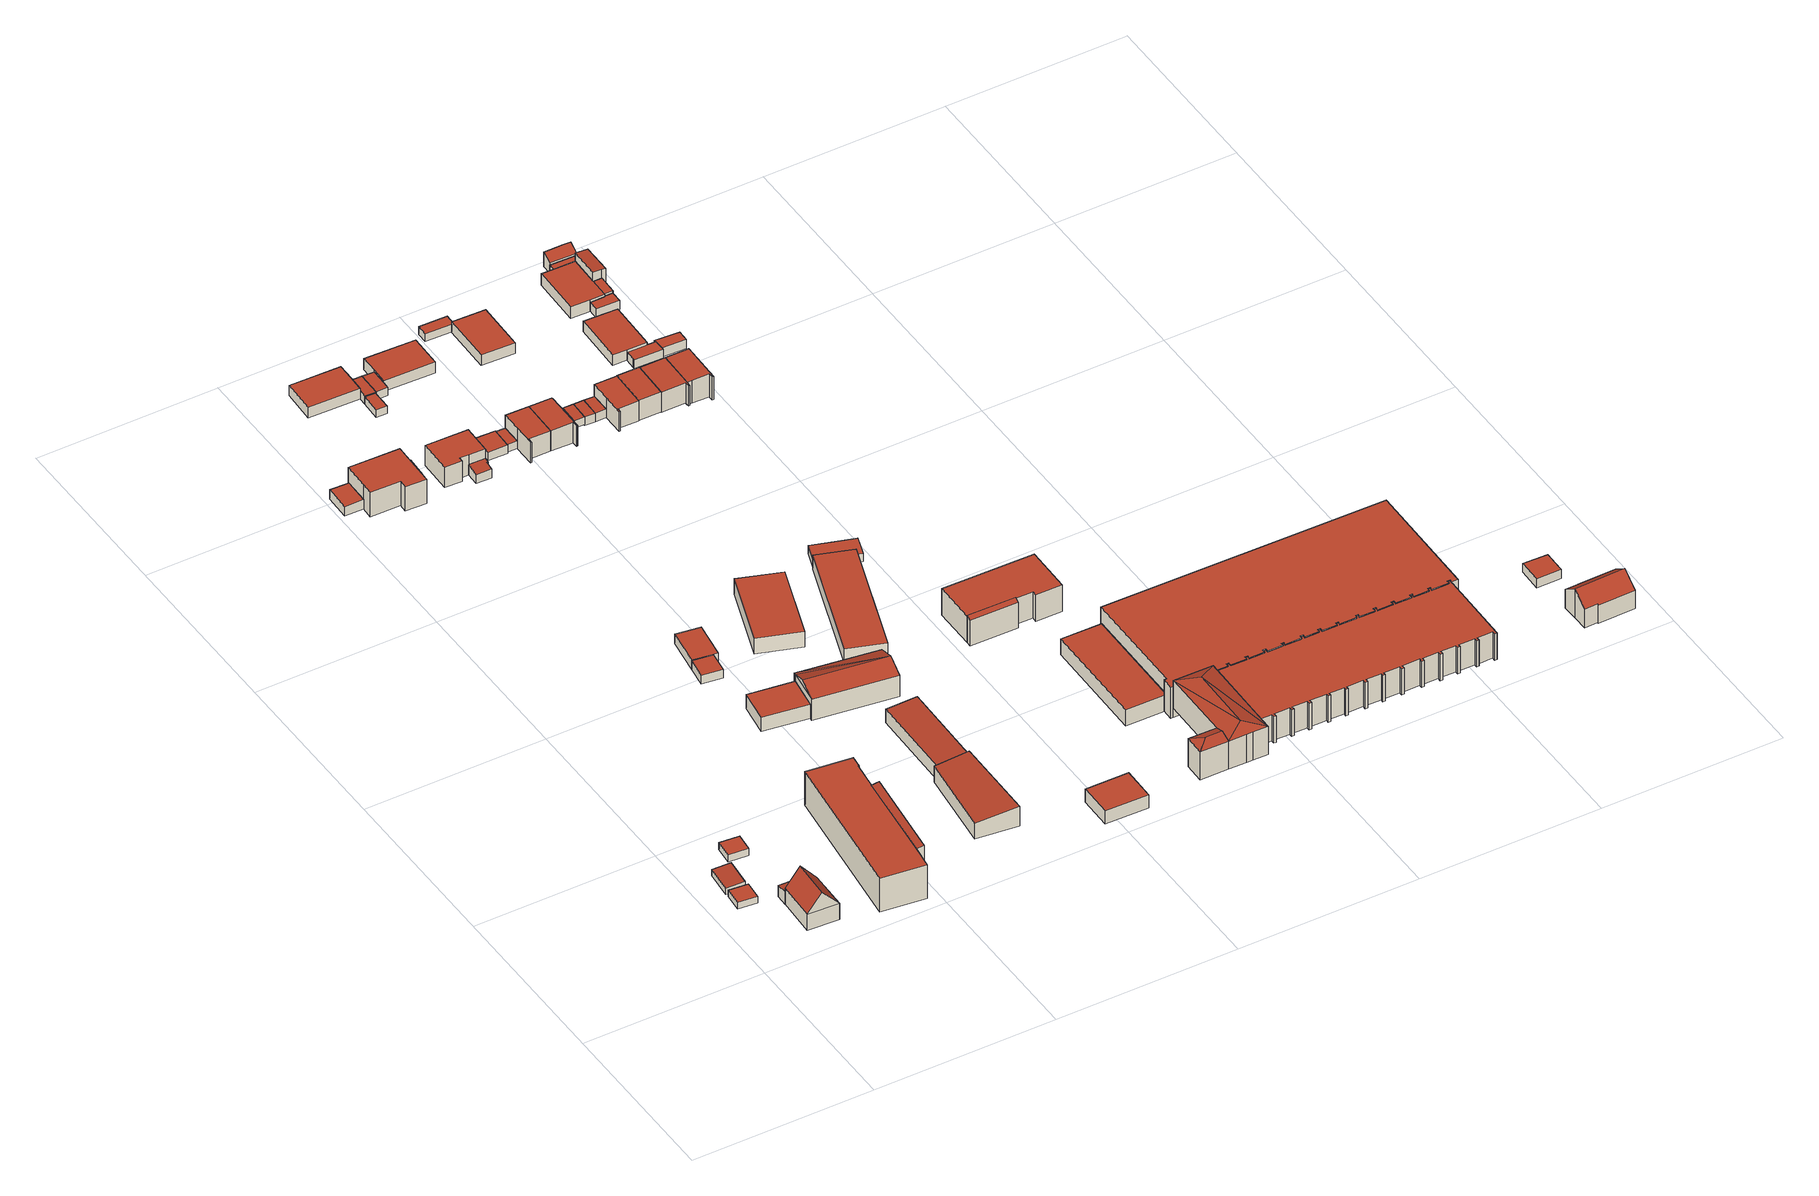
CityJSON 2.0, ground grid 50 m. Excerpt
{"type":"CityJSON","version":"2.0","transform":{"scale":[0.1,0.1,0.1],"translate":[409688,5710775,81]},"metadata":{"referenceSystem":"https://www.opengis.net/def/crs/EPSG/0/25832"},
"CityObjects":{
"building1":{"type":"Building","attributes":{"Gemeindeschluessel":"05978036","Geometrietyp2DReferenz":"3000","function":"31001_2460","roofType":"1000","measuredHeight":1.99},"geometry":[{"type":"MultiSurface","lod":"2","boundaries":[[[0,1,2,3]],[[1,4,5,2]],[[4,6,7,5]],[[6,0,3,7]],[[6,4,1,0]],[[3,2,5,7]]],"semantics":{"surfaces":[{"type":"WallSurface"},{"type":"RoofSurface"},{"type":"GroundSurface"}],"values":[0,0,0,0,1,2]}}]},
"building2":{"type":"Building","attributes":{"Gemeindeschluessel":"05978036","Geometrietyp2DReferenz":"3000","function":"31001_2460","roofType":"2100","measuredHeight":2.17},"geometry":[{"type":"MultiSurface","lod":"2","boundaries":[[[8,9,10,11]],[[9,12,13,10]],[[12,14,15,13]],[[14,8,11,15]],[[14,12,9,8]],[[11,10,13,15]]],"semantics":{"surfaces":[{"type":"WallSurface"},{"type":"RoofSurface"},{"type":"GroundSurface"}],"values":[0,0,0,0,1,2]}}]},
"building3":{"type":"Building","attributes":{"Gemeindeschluessel":"05978036","Geometrietyp2DReferenz":"3000","function":"31001_1000","roofType":"5000","measuredHeight":10.26},"geometry":[{"type":"MultiSurface","lod":"2","boundaries":[[[16,17,18,19]],[[17,20,21,18]],[[20,22,23,21]],[[22,16,19,23]],[[20,17,24,25]],[[25,24,16,22]],[[22,20,25]],[[17,16,24]],[[19,18,21,23]]],"semantics":{"surfaces":[{"type":"WallSurface"},{"type":"RoofSurface"},{"type":"GroundSurface"}],"values":[0,0,0,0,1,1,0,0,2]}}]},
"building4":{"type":"Building","attributes":{"Gemeindeschluessel":"05978036","Geometrietyp2DReferenz":"3000","function":"31001_1000","roofType":"2100","measuredHeight":3.9},"geometry":[{"type":"MultiSurface","lod":"2","boundaries":[[[26,27,28,29]],[[27,30,31,28]],[[30,32,33,31]],[[32,26,29,33]],[[32,30,27,26]],[[29,28,31,33]]],"semantics":{"surfaces":[{"type":"WallSurface"},{"type":"RoofSurface"},{"type":"GroundSurface"}],"values":[0,0,0,0,1,2]}}]},
"building5":{"type":"Building","attributes":{"Gemeindeschluessel":"05978036","Geometrietyp2DReferenz":"3000","function":"31001_2460","roofType":"1000","measuredHeight":2.2},"geometry":[{"type":"MultiSurface","lod":"2","boundaries":[[[34,35,36,37]],[[35,38,39,36]],[[38,40,41,39]],[[40,34,37,41]],[[40,38,35,34]],[[37,36,39,41]]],"semantics":{"surfaces":[{"type":"WallSurface"},{"type":"RoofSurface"},{"type":"GroundSurface"}],"values":[0,0,0,0,1,2]}}]},
"building6":{"type":"Building","attributes":{"Gemeindeschluessel":"05978036","Geometrietyp2DReferenz":"3000","function":"31001_2000"},"children":["building6-1","building6-2"]},
"building6-1":{"type":"BuildingPart","attributes":{"roofType":"2100","measuredHeight":10.71},"parents":["building6"],"geometry":[{"type":"MultiSurface","lod":"2","boundaries":[[[42,43,44,45]],[[42,46,47,43]],[[46,48,49,47]],[[48,46,42,45]],[[44,43,47,49]],[[45,44,49,48]]],"semantics":{"surfaces":[{"type":"WallSurface"},{"type":"RoofSurface"},{"type":"GroundSurface"},{"type":"ClosureSurface"}],"values":[0,0,0,1,2,3]}}]},
"building6-2":{"type":"BuildingPart","attributes":{"roofType":"1000","measuredHeight":10.3},"parents":["building6"],"geometry":[{"type":"MultiSurface","lod":"2","boundaries":[[[50,51,52,53]],[[51,54,55,52]],[[54,56,57,55]],[[56,45,44,57]],[[48,58,59,49]],[[58,60,61,59]],[[60,50,53,61]],[[60,58,48,45,56,54,51,50]],[[53,52,55,57,44,49,59,61]],[[49,44,45,48]]],"semantics":{"surfaces":[{"type":"WallSurface"},{"type":"RoofSurface"},{"type":"GroundSurface"},{"type":"ClosureSurface"}],"values":[0,0,0,0,0,0,0,1,2,3]}}]},
"building7":{"type":"Building","attributes":{"Gemeindeschluessel":"05978036","Geometrietyp2DReferenz":"3000","function":"31001_2460","roofType":"1000","measuredHeight":2.79},"geometry":[{"type":"MultiSurface","lod":"2","boundaries":[[[62,63,64,65]],[[63,66,67,64]],[[66,68,69,67]],[[68,62,65,69]],[[68,66,63,62]],[[65,64,67,69]]],"semantics":{"surfaces":[{"type":"WallSurface"},{"type":"RoofSurface"},{"type":"GroundSurface"}],"values":[0,0,0,0,1,2]}}]},
"building8":{"type":"Building","attributes":{"Gemeindeschluessel":"05978036","Geometrietyp2DReferenz":"3000","function":"31001_1000","roofType":"1000","measuredHeight":7.4},"geometry":[{"type":"MultiSurface","lod":"2","boundaries":[[[70,71,72,73]],[[71,74,75,72]],[[74,76,77,75]],[[76,78,79,77]],[[78,80,81,79]],[[80,82,83,81]],[[82,84,85,83]],[[84,86,87,85]],[[86,88,89,87]],[[88,70,73,89]],[[88,86,84,82,80,78,76,74,71,70]],[[73,72,75,77,79,81,83,85,87,89]]],"semantics":{"surfaces":[{"type":"WallSurface"},{"type":"RoofSurface"},{"type":"GroundSurface"}],"values":[0,0,0,0,0,0,0,0,0,0,1,2]}}]},
"building9":{"type":"Building","attributes":{"Gemeindeschluessel":"05978036","Geometrietyp2DReferenz":"3000","function":"31001_2000","roofType":"1000","measuredHeight":2.75},"geometry":[{"type":"MultiSurface","lod":"2","boundaries":[[[90,91,92,93]],[[91,94,95,92]],[[94,96,97,95]],[[96,90,93,97]],[[96,94,91,90]],[[93,92,95,97]]],"semantics":{"surfaces":[{"type":"WallSurface"},{"type":"RoofSurface"},{"type":"GroundSurface"}],"values":[0,0,0,0,1,2]}}]},
"building10":{"type":"Building","attributes":{"Gemeindeschluessel":"05978036","Geometrietyp2DReferenz":"3000","function":"31001_2000","roofType":"1000","measuredHeight":4.25},"geometry":[{"type":"MultiSurface","lod":"2","boundaries":[[[98,99,100,101]],[[99,102,103,100]],[[102,104,105,103]],[[104,98,101,105]],[[104,102,99,98]],[[101,100,103,105]]],"semantics":{"surfaces":[{"type":"WallSurface"},{"type":"RoofSurface"},{"type":"GroundSurface"}],"values":[0,0,0,0,1,2]}}]},
"building11":{"type":"Building","attributes":{"Gemeindeschluessel":"05978036","Geometrietyp2DReferenz":"3000","function":"31001_2460","roofType":"1000","measuredHeight":2.79},"geometry":[{"type":"MultiSurface","lod":"2","boundaries":[[[106,107,108,93]],[[107,109,110,108]],[[109,111,112,110]],[[111,113,92,112]],[[113,106,93,92]],[[113,111,109,107,106]],[[93,108,110,112,92]]],"semantics":{"surfaces":[{"type":"WallSurface"},{"type":"RoofSurface"},{"type":"GroundSurface"}],"values":[0,0,0,0,0,1,2]}}]},
"building12":{"type":"Building","attributes":{"Gemeindeschluessel":"05978036","Geometrietyp2DReferenz":"3000","function":"31001_2460","roofType":"2100","measuredHeight":5.96},"geometry":[{"type":"MultiSurface","lod":"2","boundaries":[[[114,115,116,117]],[[115,118,119,116]],[[118,120,121,119]],[[120,114,117,121]],[[120,118,115,114]],[[117,116,119,121]]],"semantics":{"surfaces":[{"type":"WallSurface"},{"type":"RoofSurface"},{"type":"GroundSurface"}],"values":[0,0,0,0,1,2]}}]},
"building13":{"type":"Building","attributes":{"Gemeindeschluessel":"05978036","Geometrietyp2DReferenz":"3000","function":"31001_2460","roofType":"1000","measuredHeight":2.83},"geometry":[{"type":"MultiSurface","lod":"2","boundaries":[[[122,123,85,87]],[[123,124,125,85]],[[124,126,127,125]],[[126,122,87,127]],[[126,124,123,122]],[[87,85,125,127]]],"semantics":{"surfaces":[{"type":"WallSurface"},{"type":"RoofSurface"},{"type":"GroundSurface"}],"values":[0,0,0,0,1,2]}}]},
"building14":{"type":"Building","attributes":{"Gemeindeschluessel":"05978036","Geometrietyp2DReferenz":"3000","function":"31001_1000","roofType":"1000","measuredHeight":3.26},"geometry":[{"type":"MultiSurface","lod":"2","boundaries":[[[128,129,130,131]],[[129,132,133,130]],[[132,134,135,133]],[[134,136,137,135]],[[136,128,131,137]],[[136,134,132,129,128]],[[131,130,133,135,137]]],"semantics":{"surfaces":[{"type":"WallSurface"},{"type":"RoofSurface"},{"type":"GroundSurface"}],"values":[0,0,0,0,0,1,2]}}]},
"building15":{"type":"Building","attributes":{"Gemeindeschluessel":"05978036","Geometrietyp2DReferenz":"3000","function":"31001_2000","roofType":"2100","measuredHeight":4.54},"geometry":[{"type":"MultiSurface","lod":"2","boundaries":[[[138,139,140,141]],[[139,142,143,140]],[[142,144,145,143]],[[144,138,141,145]],[[144,142,139,138]],[[141,140,143,145]]],"semantics":{"surfaces":[{"type":"WallSurface"},{"type":"RoofSurface"},{"type":"GroundSurface"}],"values":[0,0,0,0,1,2]}}]},
"building16":{"type":"Building","attributes":{"Gemeindeschluessel":"05978036","Geometrietyp2DReferenz":"3000","function":"31001_2000","roofType":"5000","measuredHeight":8.36},"geometry":[{"type":"MultiSurface","lod":"2","boundaries":[[[146,147,148,149]],[[147,150,151,148]],[[150,152,153,151]],[[152,154,155,153]],[[154,146,149,155]],[[152,156,157,154]],[[147,156,150]],[[146,156,147]],[[156,146,157]],[[146,154,157]],[[152,150,156]],[[149,148,151,153,155]]],"semantics":{"surfaces":[{"type":"WallSurface"},{"type":"RoofSurface"},{"type":"GroundSurface"}],"values":[0,0,0,0,0,1,1,1,1,0,0,2]}}]},
"building17":{"type":"Building","attributes":{"Gemeindeschluessel":"05978036","Geometrietyp2DReferenz":"3000","function":"31001_1000"},"children":["building17-1","building17-2"]},
"building17-1":{"type":"BuildingPart","attributes":{"roofType":"2100","measuredHeight":3.32},"parents":["building17"],"geometry":[{"type":"MultiSurface","lod":"2","boundaries":[[[158,159,160,161]],[[159,162,163,160]],[[162,164,165,163]],[[164,166,167,165]],[[166,168,169,167]],[[166,164,162,159,158,168]],[[169,161,160,163,165,167]],[[161,169,168,158]]],"semantics":{"surfaces":[{"type":"WallSurface"},{"type":"RoofSurface"},{"type":"GroundSurface"},{"type":"ClosureSurface"}],"values":[0,0,0,0,0,1,2,3]}}]},
"building17-2":{"type":"BuildingPart","attributes":{"roofType":"1000","measuredHeight":6.27},"parents":["building17"],"geometry":[{"type":"MultiSurface","lod":"2","boundaries":[[[170,171,158,161,172]],[[173,174,175,169,168]],[[174,176,177,175]],[[176,178,179,177]],[[178,180,181,179]],[[180,170,172,181]],[[180,178,176,174,173,171,170]],[[172,161,169,175,177,179,181]],[[168,158,171,173]],[[168,169,161,158]]],"semantics":{"surfaces":[{"type":"WallSurface"},{"type":"RoofSurface"},{"type":"GroundSurface"},{"type":"ClosureSurface"}],"values":[0,0,0,0,0,0,1,2,0,3]}}]},
"building18":{"type":"Building","attributes":{"Gemeindeschluessel":"05978036","Geometrietyp2DReferenz":"3000","function":"31001_2460","roofType":"1000","measuredHeight":2.27},"geometry":[{"type":"MultiSurface","lod":"2","boundaries":[[[182,183,184,185]],[[183,186,187,184]],[[186,188,189,187]],[[188,182,185,189]],[[188,186,183,182]],[[185,184,187,189]]],"semantics":{"surfaces":[{"type":"WallSurface"},{"type":"RoofSurface"},{"type":"GroundSurface"}],"values":[0,0,0,0,1,2]}}]},
"building19":{"type":"Building","attributes":{"Gemeindeschluessel":"05978036","Geometrietyp2DReferenz":"3000","function":"31001_2460","roofType":"1000","measuredHeight":2.45},"geometry":[{"type":"MultiSurface","lod":"2","boundaries":[[[190,191,192,185]],[[191,193,194,192]],[[193,195,196,194]],[[195,197,198,196]],[[197,199,184,198]],[[199,190,185,184]],[[199,197,195,193,191,190]],[[185,192,194,196,198,184]]],"semantics":{"surfaces":[{"type":"WallSurface"},{"type":"RoofSurface"},{"type":"GroundSurface"}],"values":[0,0,0,0,0,0,1,2]}}]},
"building20":{"type":"Building","attributes":{"Gemeindeschluessel":"05978036","Geometrietyp2DReferenz":"3000","function":"31001_2000","roofType":"1000","measuredHeight":4.77},"geometry":[{"type":"MultiSurface","lod":"2","boundaries":[[[200,201,202,203]],[[201,204,205,202]],[[204,206,207,205]],[[206,200,203,207]],[[206,204,201,200]],[[203,202,205,207]]],"semantics":{"surfaces":[{"type":"WallSurface"},{"type":"RoofSurface"},{"type":"GroundSurface"}],"values":[0,0,0,0,1,2]}}]},
"building21":{"type":"Building","attributes":{"Gemeindeschluessel":"05978036","Geometrietyp2DReferenz":"3000","function":"31001_2460","roofType":"1000","measuredHeight":2.49},"geometry":[{"type":"MultiSurface","lod":"2","boundaries":[[[208,197,198,209]],[[197,195,196,198]],[[195,210,211,196]],[[210,212,213,211]],[[212,208,209,213]],[[212,210,195,197,208]],[[209,198,196,211,213]]],"semantics":{"surfaces":[{"type":"WallSurface"},{"type":"RoofSurface"},{"type":"GroundSurface"}],"values":[0,0,0,0,0,1,2]}}]},
"building22":{"type":"Building","attributes":{"Gemeindeschluessel":"05978036","Geometrietyp2DReferenz":"3000","function":"31001_2460","roofType":"1000","measuredHeight":2.57},"geometry":[{"type":"MultiSurface","lod":"2","boundaries":[[[214,215,216,217]],[[215,218,219,216]],[[218,220,221,219]],[[220,222,223,221]],[[222,214,217,223]],[[222,220,218,215,214]],[[217,216,219,221,223]]],"semantics":{"surfaces":[{"type":"WallSurface"},{"type":"RoofSurface"},{"type":"GroundSurface"}],"values":[0,0,0,0,0,1,2]}}]},
"building23":{"type":"Building","attributes":{"Gemeindeschluessel":"05978036","Geometrietyp2DReferenz":"3000","function":"31001_3022","roofType":"1000","measuredHeight":4.03},"geometry":[{"type":"MultiSurface","lod":"2","boundaries":[[[224,225,226,227]],[[225,228,229,226]],[[228,230,231,229]],[[230,224,227,231]],[[230,228,225,224]],[[227,226,229,231]]],"semantics":{"surfaces":[{"type":"WallSurface"},{"type":"RoofSurface"},{"type":"GroundSurface"}],"values":[0,0,0,0,1,2]}}]},
"building24":{"type":"Building","attributes":{"Gemeindeschluessel":"05978036","Geometrietyp2DReferenz":"3000","function":"31001_2460","roofType":"1000","measuredHeight":2.29},"geometry":[{"type":"MultiSurface","lod":"2","boundaries":[[[232,233,221,223]],[[233,234,235,221]],[[234,236,237,235]],[[236,232,223,237]],[[236,234,233,232]],[[223,221,235,237]]],"semantics":{"surfaces":[{"type":"WallSurface"},{"type":"RoofSurface"},{"type":"GroundSurface"}],"values":[0,0,0,0,1,2]}}]},
"building25":{"type":"Building","attributes":{"Gemeindeschluessel":"05978036","Geometrietyp2DReferenz":"3000","function":"31001_1000","roofType":"1000","measuredHeight":3.29},"geometry":[{"type":"MultiSurface","lod":"2","boundaries":[[[238,239,240,241]],[[239,242,243,240]],[[242,244,245,243]],[[244,246,247,245]],[[246,238,241,247]],[[246,244,242,239,238]],[[241,240,243,245,247]]],"semantics":{"surfaces":[{"type":"WallSurface"},{"type":"RoofSurface"},{"type":"GroundSurface"}],"values":[0,0,0,0,0,1,2]}}]},
"building26":{"type":"Building","attributes":{"Gemeindeschluessel":"05978036","Geometrietyp2DReferenz":"3000","function":"31001_1000","roofType":"1000","measuredHeight":6.28},"geometry":[{"type":"MultiSurface","lod":"2","boundaries":[[[248,249,235,237]],[[249,250,251,235]],[[250,252,253,251]],[[252,254,255,253]],[[254,256,257,255]],[[256,258,259,257]],[[258,248,237,259]],[[258,256,254,252,250,249,248]],[[237,235,251,253,255,257,259]]],"semantics":{"surfaces":[{"type":"WallSurface"},{"type":"RoofSurface"},{"type":"GroundSurface"}],"values":[0,0,0,0,0,0,0,1,2]}}]},
"building27":{"type":"Building","attributes":{"Gemeindeschluessel":"05978036","Geometrietyp2DReferenz":"3000","function":"31001_2000","roofType":"1000","measuredHeight":4.25},"geometry":[{"type":"MultiSurface","lod":"2","boundaries":[[[260,261,262,263]],[[261,264,265,262]],[[264,266,267,265]],[[266,260,263,267]],[[266,264,261,260]],[[263,262,265,267]]],"semantics":{"surfaces":[{"type":"WallSurface"},{"type":"RoofSurface"},{"type":"GroundSurface"}],"values":[0,0,0,0,1,2]}}]},
"building28":{"type":"Building","attributes":{"Gemeindeschluessel":"05978036","Geometrietyp2DReferenz":"3000","function":"31001_1000","roofType":"1000","measuredHeight":6.31},"geometry":[{"type":"MultiSurface","lod":"2","boundaries":[[[252,250,251,253]],[[250,268,269,251]],[[268,270,271,269]],[[270,272,273,271]],[[272,274,275,273]],[[274,276,277,275]],[[276,278,279,277]],[[278,252,253,279]],[[278,276,274,272,270,268,250,252]],[[253,251,269,271,273,275,277,279]]],"semantics":{"surfaces":[{"type":"WallSurface"},{"type":"RoofSurface"},{"type":"GroundSurface"}],"values":[0,0,0,0,0,0,0,0,1,2]}}]},
"building29":{"type":"Building","attributes":{"Gemeindeschluessel":"05978036","Geometrietyp2DReferenz":"3000","function":"31001_2460","roofType":"1000","measuredHeight":2.32},"geometry":[{"type":"MultiSurface","lod":"2","boundaries":[[[280,281,271,273]],[[281,282,283,271]],[[282,284,285,283]],[[284,280,273,285]],[[284,282,281,280]],[[273,271,283,285]]],"semantics":{"surfaces":[{"type":"WallSurface"},{"type":"RoofSurface"},{"type":"GroundSurface"}],"values":[0,0,0,0,1,2]}}]},
"building30":{"type":"Building","attributes":{"Gemeindeschluessel":"05978036","Geometrietyp2DReferenz":"3000","function":"31001_2460","roofType":"1000","measuredHeight":2.26},"geometry":[{"type":"MultiSurface","lod":"2","boundaries":[[[284,282,283,285]],[[282,286,287,283]],[[286,288,289,287]],[[288,284,285,289]],[[288,286,282,284]],[[285,283,287,289]]],"semantics":{"surfaces":[{"type":"WallSurface"},{"type":"RoofSurface"},{"type":"GroundSurface"}],"values":[0,0,0,0,1,2]}}]},
"building31":{"type":"Building","attributes":{"Gemeindeschluessel":"05978036","Geometrietyp2DReferenz":"3000","function":"31001_2460","roofType":"1000","measuredHeight":2.42},"geometry":[{"type":"MultiSurface","lod":"2","boundaries":[[[290,291,292,293]],[[291,294,295,292]],[[294,296,297,295]],[[296,298,299,297]],[[298,290,293,299]],[[298,296,294,291,290]],[[293,292,295,297,299]]],"semantics":{"surfaces":[{"type":"WallSurface"},{"type":"RoofSurface"},{"type":"GroundSurface"}],"values":[0,0,0,0,0,1,2]}}]},
"building32":{"type":"Building","attributes":{"Gemeindeschluessel":"05978036","Geometrietyp2DReferenz":"3000","function":"31001_2460","roofType":"1000","measuredHeight":2.54},"geometry":[{"type":"MultiSurface","lod":"2","boundaries":[[[288,286,300,301]],[[286,302,303,300]],[[302,304,305,303]],[[304,288,301,305]],[[304,302,286,288]],[[301,300,303,305]]],"semantics":{"surfaces":[{"type":"WallSurface"},{"type":"RoofSurface"},{"type":"GroundSurface"}],"values":[0,0,0,0,1,2]}}]},
"building33":{"type":"Building","attributes":{"Gemeindeschluessel":"05978036","Geometrietyp2DReferenz":"3000","function":"31001_2460","roofType":"1000","measuredHeight":2.52},"geometry":[{"type":"MultiSurface","lod":"2","boundaries":[[[306,307,308,309]],[[307,310,311,308]],[[310,312,313,311]],[[312,306,309,313]],[[312,310,307,306]],[[309,308,311,313]]],"semantics":{"surfaces":[{"type":"WallSurface"},{"type":"RoofSurface"},{"type":"GroundSurface"}],"values":[0,0,0,0,1,2]}}]},
"building34":{"type":"Building","attributes":{"Gemeindeschluessel":"05978036","Geometrietyp2DReferenz":"3000","function":"31001_2460","roofType":"1000","measuredHeight":2.56},"geometry":[{"type":"MultiSurface","lod":"2","boundaries":[[[304,302,303,305]],[[302,314,315,303]],[[314,316,317,315]],[[316,304,305,317]],[[316,314,302,304]],[[305,303,315,317]]],"semantics":{"surfaces":[{"type":"WallSurface"},{"type":"RoofSurface"},{"type":"GroundSurface"}],"values":[0,0,0,0,1,2]}}]},
"building35":{"type":"Building","attributes":{"Gemeindeschluessel":"05978036","Geometrietyp2DReferenz":"3000","function":"31001_1000","roofType":"1000","measuredHeight":3.22},"geometry":[{"type":"MultiSurface","lod":"2","boundaries":[[[318,319,320,321]],[[319,322,323,320]],[[322,324,325,323]],[[324,326,327,325]],[[326,318,321,327]],[[326,324,322,319,318]],[[321,320,323,325,327]]],"semantics":{"surfaces":[{"type":"WallSurface"},{"type":"RoofSurface"},{"type":"GroundSurface"}],"values":[0,0,0,0,0,1,2]}}]},
"building36":{"type":"Building","attributes":{"Gemeindeschluessel":"05978036","Geometrietyp2DReferenz":"3000","function":"31001_1000","roofType":"1000","measuredHeight":6.06},"geometry":[{"type":"MultiSurface","lod":"2","boundaries":[[[328,329,330,331]],[[329,332,333,330]],[[332,334,335,333]],[[334,336,337,335]],[[336,338,339,337]],[[338,340,341,339]],[[340,342,343,341]],[[342,328,331,343]],[[342,340,338,336,334,332,329,328]],[[331,330,333,335,337,339,341,343]]],"semantics":{"surfaces":[{"type":"WallSurface"},{"type":"RoofSurface"},{"type":"GroundSurface"}],"values":[0,0,0,0,0,0,0,0,1,2]}}]},
"building37":{"type":"Building","attributes":{"Gemeindeschluessel":"05978036","Geometrietyp2DReferenz":"3000","function":"31001_3022"},"children":["building37-1","building37-2"]},
"building37-1":{"type":"BuildingPart","attributes":{"roofType":"3200","measuredHeight":10.09},"parents":["building37"],"geometry":[{"type":"MultiSurface","lod":"2","boundaries":[[[344,345,346,347]],[[345,348,349,346]],[[348,350,351,349]],[[350,352,353,351]],[[354,355,356,357]],[[355,358,359,356]],[[358,344,347,359]],[[352,350,348,345,360]],[[358,355,361]],[[361,345,344,358]],[[345,361,360]],[[355,360,361]],[[360,355,354,352]],[[347,346,349,351,353,357,356,359]],[[357,353,352,354]]],"semantics":{"surfaces":[{"type":"WallSurface"},{"type":"RoofSurface"},{"type":"GroundSurface"},{"type":"ClosureSurface"}],"values":[0,0,0,0,0,0,0,1,1,1,1,1,1,2,3]}}]},
"building37-2":{"type":"BuildingPart","attributes":{"roofType":"5000","measuredHeight":9.64},"parents":["building37"],"geometry":[{"type":"MultiSurface","lod":"2","boundaries":[[[362,363,364,353,352]],[[363,365,366,364]],[[365,367,354,357,366]],[[365,363,368]],[[362,367,369]],[[363,362,369,368]],[[367,365,368,369]],[[353,364,366,357]],[[352,354,367,362]],[[352,353,357,354]]],"semantics":{"surfaces":[{"type":"WallSurface"},{"type":"RoofSurface"},{"type":"GroundSurface"},{"type":"ClosureSurface"}],"values":[0,0,0,1,0,1,1,2,0,3]}}]},
"building38":{"type":"Building","attributes":{"Gemeindeschluessel":"05978036","Geometrietyp2DReferenz":"3000","function":"31001_1000","roofType":"1000","measuredHeight":6.08},"geometry":[{"type":"MultiSurface","lod":"2","boundaries":[[[370,371,372,373]],[[371,374,375,372]],[[374,376,377,375]],[[376,370,373,377]],[[376,374,371,370]],[[373,372,375,377]]],"semantics":{"surfaces":[{"type":"WallSurface"},{"type":"RoofSurface"},{"type":"GroundSurface"}],"values":[0,0,0,0,1,2]}}]},
"building39":{"type":"Building","attributes":{"Gemeindeschluessel":"05978036","Geometrietyp2DReferenz":"3000","function":"51009_1610","roofType":"1000","measuredHeight":4.89},"geometry":[{"type":"MultiSurface","lod":"2","boundaries":[[[378,379,380,381]],[[379,382,383,380]],[[382,384,385,383]],[[384,386,387,385]],[[386,378,381,387]],[[386,384,382,379,378]],[[381,380,383,385,387]]],"semantics":{"surfaces":[{"type":"WallSurface"},{"type":"RoofSurface"},{"type":"GroundSurface"}],"values":[0,0,0,0,0,1,2]}}]},
"building40":{"type":"Building","attributes":{"Gemeindeschluessel":"05978036","Geometrietyp2DReferenz":"3000","function":"31001_3022"},"children":["building40-1","building40-2"]},
"building40-1":{"type":"BuildingPart","attributes":{"roofType":"1000","measuredHeight":8.02},"parents":["building40"],"geometry":[{"type":"MultiSurface","lod":"2","boundaries":[[[388,389,390,391]],[[389,392,393,390]],[[392,394,395,393]],[[396,397,398,399]],[[397,400,401,398]],[[400,388,391,401]],[[400,397,396,394,392,389,388]],[[391,390,393,395,399,398,401]],[[399,395,394,396]]],"semantics":{"surfaces":[{"type":"WallSurface"},{"type":"RoofSurface"},{"type":"GroundSurface"},{"type":"ClosureSurface"}],"values":[0,0,0,0,0,0,1,2,3]}}]},
"building40-2":{"type":"BuildingPart","attributes":{"roofType":"2100","measuredHeight":8.36},"parents":["building40"],"geometry":[{"type":"MultiSurface","lod":"2","boundaries":[[[402,403,396,399,404]],[[405,406,407,395,394]],[[406,402,404,407]],[[406,405,403,402]],[[404,399,395,407]],[[405,394,396,403]],[[394,395,399,396]]],"semantics":{"surfaces":[{"type":"WallSurface"},{"type":"RoofSurface"},{"type":"GroundSurface"},{"type":"ClosureSurface"}],"values":[0,0,0,1,2,0,3]}}]},
"building41":{"type":"Building","attributes":{"Gemeindeschluessel":"05978036","Geometrietyp2DReferenz":"3000","function":"31001_1000","roofType":"1000","measuredHeight":6.26},"geometry":[{"type":"MultiSurface","lod":"2","boundaries":[[[408,409,410,411]],[[409,412,413,410]],[[412,414,415,413]],[[414,416,417,415]],[[416,418,419,417]],[[418,420,421,419]],[[420,408,411,421]],[[420,418,416,414,412,409,408]],[[411,410,413,415,417,419,421]]],"semantics":{"surfaces":[{"type":"WallSurface"},{"type":"RoofSurface"},{"type":"GroundSurface"}],"values":[0,0,0,0,0,0,0,1,2]}}]},
"building42":{"type":"Building","attributes":{"Gemeindeschluessel":"05978036","Geometrietyp2DReferenz":"3000","function":"31001_1000","roofType":"1000","measuredHeight":7},"geometry":[{"type":"MultiSurface","lod":"2","boundaries":[[[414,412,422,423]],[[412,424,425,422]],[[424,426,427,425]],[[426,428,429,427]],[[428,430,431,429]],[[430,432,433,431]],[[432,414,423,433]],[[432,430,428,426,424,412,414]],[[423,422,425,427,429,431,433]]],"semantics":{"surfaces":[{"type":"WallSurface"},{"type":"RoofSurface"},{"type":"GroundSurface"}],"values":[0,0,0,0,0,0,0,1,2]}}]},
"building43":{"type":"Building","attributes":{"Gemeindeschluessel":"05978036","Geometrietyp2DReferenz":"3000","function":"31001_1000","roofType":"1000","measuredHeight":3.2},"geometry":[{"type":"MultiSurface","lod":"2","boundaries":[[[434,435,436,437]],[[435,438,439,436]],[[438,440,441,439]],[[440,442,443,441]],[[442,434,437,443]],[[442,440,438,435,434]],[[437,436,439,441,443]]],"semantics":{"surfaces":[{"type":"WallSurface"},{"type":"RoofSurface"},{"type":"GroundSurface"}],"values":[0,0,0,0,0,1,2]}}]},
"building44":{"type":"Building","attributes":{"Gemeindeschluessel":"05978036","Geometrietyp2DReferenz":"3000","function":"31001_2460","roofType":"1000","measuredHeight":2.58},"geometry":[{"type":"MultiSurface","lod":"2","boundaries":[[[444,445,446,447]],[[445,448,449,446]],[[448,450,451,449]],[[450,452,453,451]],[[452,454,455,453]],[[454,456,457,455]],[[456,458,459,457]],[[458,444,447,459]],[[458,456,454,452,450,448,445,444]],[[447,446,449,451,453,455,457,459]]],"semantics":{"surfaces":[{"type":"WallSurface"},{"type":"RoofSurface"},{"type":"GroundSurface"}],"values":[0,0,0,0,0,0,0,0,1,2]}}]},
"building45":{"type":"Building","attributes":{"Gemeindeschluessel":"05978036","Geometrietyp2DReferenz":"3000","function":"31001_2460","roofType":"1000","measuredHeight":2.68},"geometry":[{"type":"MultiSurface","lod":"2","boundaries":[[[460,461,462,463]],[[461,464,465,462]],[[464,466,467,465]],[[466,468,469,467]],[[468,470,471,469]],[[470,460,463,471]],[[470,468,466,464,461,460]],[[463,462,465,467,469,471]]],"semantics":{"surfaces":[{"type":"WallSurface"},{"type":"RoofSurface"},{"type":"GroundSurface"}],"values":[0,0,0,0,0,0,1,2]}}]},
"building46":{"type":"Building","attributes":{"Gemeindeschluessel":"05978036","Geometrietyp2DReferenz":"3000","function":"31001_1000"},"children":["building46-1","building46-2"]},
"building46-1":{"type":"BuildingPart","attributes":{"roofType":"1000","measuredHeight":3.45},"parents":["building46"],"geometry":[{"type":"MultiSurface","lod":"2","boundaries":[[[472,473,474,475]],[[473,476,477,474]],[[476,478,479,477]],[[478,480,481,482,479]],[[483,484,485,486,487]],[[484,488,489,485]],[[488,472,475,489]],[[488,484,483,480,478,476,473,472]],[[475,474,477,479,482,486,485,489]],[[487,481,480,483]],[[487,486,482,481]]],"semantics":{"surfaces":[{"type":"WallSurface"},{"type":"RoofSurface"},{"type":"GroundSurface"},{"type":"ClosureSurface"}],"values":[0,0,0,0,0,0,0,1,2,0,3]}}]},
"building46-2":{"type":"BuildingPart","attributes":{"roofType":"1000","measuredHeight":3.4},"parents":["building46"],"geometry":[{"type":"MultiSurface","lod":"2","boundaries":[[[481,490,491,482]],[[490,492,493,491]],[[492,494,495,493]],[[494,487,486,495]],[[487,494,492,490,481]],[[482,491,493,495,486]],[[482,486,487,481]]],"semantics":{"surfaces":[{"type":"WallSurface"},{"type":"RoofSurface"},{"type":"GroundSurface"},{"type":"ClosureSurface"}],"values":[0,0,0,0,1,2,3]}}]},
"building47":{"type":"Building","attributes":{"Gemeindeschluessel":"05978036","Geometrietyp2DReferenz":"3000","function":"31001_2460","roofType":"1000","measuredHeight":2.84},"geometry":[{"type":"MultiSurface","lod":"2","boundaries":[[[452,496,497,498]],[[496,499,500,497]],[[499,501,502,500]],[[501,456,503,502]],[[456,454,504,503]],[[454,452,498,504]],[[454,456,501,499,496,452]],[[498,497,500,502,503,504]]],"semantics":{"surfaces":[{"type":"WallSurface"},{"type":"RoofSurface"},{"type":"GroundSurface"}],"values":[0,0,0,0,0,0,1,2]}}]},
"building48":{"type":"Building","attributes":{"Gemeindeschluessel":"05978036","Geometrietyp2DReferenz":"3000","function":"31001_2460","roofType":"1000","measuredHeight":2.43},"geometry":[{"type":"MultiSurface","lod":"2","boundaries":[[[505,506,507,477]],[[506,508,509,507]],[[508,510,511,509]],[[510,512,479,511]],[[512,505,477,479]],[[512,510,508,506,505]],[[477,507,509,511,479]]],"semantics":{"surfaces":[{"type":"WallSurface"},{"type":"RoofSurface"},{"type":"GroundSurface"}],"values":[0,0,0,0,0,1,2]}}]},
"building49":{"type":"Building","attributes":{"Gemeindeschluessel":"05978036","Geometrietyp2DReferenz":"3000","function":"31001_2460","roofType":"2100","measuredHeight":4.56},"geometry":[{"type":"MultiSurface","lod":"2","boundaries":[[[513,514,515,516]],[[514,517,518,515]],[[517,519,520,518]],[[519,521,522,520]],[[521,513,516,522]],[[521,519,517,514,513]],[[516,515,518,520,522]]],"semantics":{"surfaces":[{"type":"WallSurface"},{"type":"RoofSurface"},{"type":"GroundSurface"}],"values":[0,0,0,0,0,1,2]}}]},
"building50":{"type":"Building","attributes":{"Gemeindeschluessel":"05978036","Geometrietyp2DReferenz":"3000","function":"51009_1610","roofType":"2100","measuredHeight":6},"geometry":[{"type":"MultiSurface","lod":"2","boundaries":[[[523,524,525,526]],[[524,527,528,525]],[[527,529,530,528]],[[529,531,532,530]],[[531,523,526,532]],[[531,529,527,524,523]],[[526,525,528,530,532]]],"semantics":{"surfaces":[{"type":"WallSurface"},{"type":"RoofSurface"},{"type":"GroundSurface"}],"values":[0,0,0,0,0,1,2]}}]},
"building51":{"type":"Building","attributes":{"Gemeindeschluessel":"05978036","Geometrietyp2DReferenz":"3000","function":"31001_3022","roofType":"1000","measuredHeight":8.09},"geometry":[{"type":"MultiSurface","lod":"2","boundaries":[[[533,534,535,536]],[[534,537,538,535]],[[537,539,540,538]],[[539,541,542,540]],[[541,543,544,542]],[[543,545,546,544]],[[545,547,548,546]],[[547,549,550,548]],[[549,551,552,550]],[[551,553,554,552]],[[553,555,556,554]],[[555,557,558,556]],[[557,559,560,558]],[[559,561,562,560]],[[561,563,564,562]],[[563,565,566,564]],[[565,567,568,566]],[[567,569,570,568]],[[569,571,572,570]],[[571,573,574,572]],[[573,575,576,574]],[[575,577,578,576]],[[577,579,580,578]],[[579,581,582,580]],[[581,583,584,582]],[[583,585,586,584]],[[585,587,588,586]],[[587,589,590,588]],[[589,591,592,590]],[[591,593,594,592]],[[593,595,596,594]],[[595,597,598,596]],[[597,599,600,598]],[[599,601,602,600]],[[601,603,604,602]],[[603,605,606,604]],[[605,607,608,606]],[[607,609,610,608]],[[609,611,612,610]],[[611,613,614,612]],[[613,615,616,614]],[[615,617,618,616]],[[617,619,620,618]],[[619,621,622,620]],[[621,623,624,622]],[[623,625,626,624]],[[625,627,628,626]],[[627,629,630,628]],[[629,631,632,630]],[[631,633,634,632]],[[633,635,636,634]],[[635,637,638,636]],[[637,639,640,638]],[[639,641,642,640]],[[641,643,644,642]],[[643,645,646,644]],[[645,647,648,646]],[[647,649,650,648]],[[649,651,652,650]],[[651,653,654,652]],[[653,655,656,654]],[[655,657,658,656]],[[657,659,660,658]],[[659,661,662,660]],[[661,663,664,662]],[[663,665,666,664]],[[665,667,668,666]],[[667,669,670,668]],[[669,671,672,670]],[[671,673,674,672]],[[673,675,676,674]],[[675,677,678,676]],[[677,679,680,678]],[[679,681,682,680]],[[681,683,684,682]],[[683,685,686,684]],[[685,687,688,686]],[[687,689,690,688]],[[689,691,692,690]],[[691,693,694,692]],[[693,695,696,694]],[[695,697,698,696]],[[697,699,700,698]],[[699,701,702,700]],[[701,703,704,702]],[[703,705,706,704]],[[705,707,708,706]],[[707,709,710,708]],[[709,711,712,710]],[[711,713,714,712]],[[713,715,716,714]],[[715,717,718,716]],[[717,719,720,718]],[[719,721,722,720]],[[721,723,724,722]],[[723,725,726,724]],[[725,727,728,726]],[[727,729,730,728]],[[729,731,732,730]],[[731,733,734,732]],[[733,735,736,734]],[[735,737,738,736]],[[737,739,740,738]],[[739,741,742,740]],[[741,533,536,742]],[[741,739,737,735,733,731,729,727,725,723,721,719,717,715,713,711,709,707,705,703,701,699,697,695,693,691,689,687,685,683,681,679,677,675,673,671,669,667,665,663,661,659,657,655,653,651,649,647,645,643,641,639,637,635,633,631,629,627,625,623,621,619,617,615,613,611,609,607,605,603,601,599,597,595,593,591,589,587,585,583,581,579,577,575,573,571,569,567,565,563,561,559,557,555,553,551,549,547,545,543,541,539,537,534,533]],[[536,535,538,540,542,544,546,548,550,552,554,556,558,560,562,564,566,568,570,572,574,576,578,580,582,584,586,588,590,592,594,596,598,600,602,604,606,608,610,612,614,616,618,620,622,624,626,628,630,632,634,636,638,640,642,644,646,648,650,652,654,656,658,660,662,664,666,668,670,672,674,676,678,680,682,684,686,688,690,692,694,696,698,700,702,704,706,708,710,712,714,716,718,720,722,724,726,728,730,732,734,736,738,740,742]]],"semantics":{"surfaces":[{"type":"WallSurface"},{"type":"RoofSurface"},{"type":"GroundSurface"}],"values":[0,0,0,0,0,0,0,0,0,0,0,0,0,0,0,0,0,0,0,0,0,0,0,0,0,0,0,0,0,0,0,0,0,0,0,0,0,0,0,0,0,0,0,0,0,0,0,0,0,0,0,0,0,0,0,0,0,0,0,0,0,0,0,0,0,0,0,0,0,0,0,0,0,0,0,0,0,0,0,0,0,0,0,0,0,0,0,0,0,0,0,0,0,0,0,0,0,0,0,0,0,0,0,0,0,1,2]}}]},
"building52":{"type":"Building","attributes":{"Gemeindeschluessel":"05978036","Geometrietyp2DReferenz":"3000","function":"31001_3022","roofType":"1000","measuredHeight":9.62},"geometry":[{"type":"MultiSurface","lod":"2","boundaries":[[[743,744,745,746]],[[744,747,748,745]],[[747,749,750,748]],[[749,751,752,750]],[[751,753,754,752]],[[753,755,756,754]],[[755,757,758,756]],[[757,759,760,758]],[[759,761,762,760]],[[761,763,764,762]],[[763,765,766,764]],[[765,767,768,766]],[[767,769,770,768]],[[769,771,772,770]],[[771,773,774,772]],[[773,775,776,774]],[[775,777,778,776]],[[777,779,780,778]],[[779,781,782,780]],[[781,783,784,782]],[[783,785,786,784]],[[785,787,788,786]],[[787,789,790,788]],[[789,791,792,790]],[[791,793,794,792]],[[793,795,796,794]],[[795,797,798,796]],[[797,799,800,798]],[[799,801,802,800]],[[801,803,804,802]],[[803,805,806,804]],[[805,807,808,806]],[[807,809,810,808]],[[809,811,812,810]],[[811,813,814,812]],[[813,815,816,814]],[[815,817,818,816]],[[817,819,820,818]],[[819,821,822,820]],[[821,823,824,822]],[[823,825,826,824]],[[825,827,828,826]],[[827,829,830,828]],[[829,831,832,830]],[[831,833,834,832]],[[833,835,836,834]],[[835,837,838,836]],[[837,839,840,838]],[[839,841,842,840]],[[841,843,844,842]],[[843,845,846,844]],[[845,847,848,846]],[[847,849,850,848]],[[849,851,852,850]],[[851,853,854,852]],[[853,855,856,854]],[[855,857,858,856]],[[857,859,860,858]],[[859,861,862,860]],[[861,863,864,862]],[[863,743,746,864]],[[863,861,859,857,855,853,851,849,847,845,843,841,839,837,835,833,831,829,827,825,823,821,819,817,815,813,811,809,807,805,803,801,799,797,795,793,791,789,787,785,783,781,779,777,775,773,771,769,767,765,763,761,759,757,755,753,751,749,747,744,743]],[[746,745,748,750,752,754,756,758,760,762,764,766,768,770,772,774,776,778,780,782,784,786,788,790,792,794,796,798,800,802,804,806,808,810,812,814,816,818,820,822,824,826,828,830,832,834,836,838,840,842,844,846,848,850,852,854,856,858,860,862,864]]],"semantics":{"surfaces":[{"type":"WallSurface"},{"type":"RoofSurface"},{"type":"GroundSurface"}],"values":[0,0,0,0,0,0,0,0,0,0,0,0,0,0,0,0,0,0,0,0,0,0,0,0,0,0,0,0,0,0,0,0,0,0,0,0,0,0,0,0,0,0,0,0,0,0,0,0,0,0,0,0,0,0,0,0,0,0,0,0,0,1,2]}}]},
"building53":{"type":"Building","attributes":{"Gemeindeschluessel":"05978036","Geometrietyp2DReferenz":"3000","function":"31001_1000","roofType":"3100","measuredHeight":9.05},"geometry":[{"type":"MultiSurface","lod":"2","boundaries":[[[865,866,867,868]],[[866,869,870,867]],[[869,871,872,870]],[[871,873,874,872]],[[873,875,876,874]],[[875,877,878,876]],[[877,879,880,878]],[[879,881,882,880]],[[881,883,884,882]],[[883,865,868,884]],[[879,877,875,873,871,869]],[[869,866,865,883,881,879]],[[868,867,870,872,874,876,878,880,882,884]]],"semantics":{"surfaces":[{"type":"WallSurface"},{"type":"RoofSurface"},{"type":"GroundSurface"}],"values":[0,0,0,0,0,0,0,0,0,0,1,1,2]}}]},
"building54":{"type":"Building","attributes":{"Gemeindeschluessel":"05978036","Geometrietyp2DReferenz":"3000","function":"31001_2460","roofType":"1000","measuredHeight":2.76},"geometry":[{"type":"MultiSurface","lod":"2","boundaries":[[[885,886,887,888]],[[886,889,890,887]],[[889,891,892,890]],[[891,893,894,892]],[[893,885,888,894]],[[893,891,889,886,885]],[[888,887,890,892,894]]],"semantics":{"surfaces":[{"type":"WallSurface"},{"type":"RoofSurface"},{"type":"GroundSurface"}],"values":[0,0,0,0,0,1,2]}}]}
},
"vertices":[
[100,197,58],[48,202,58],[48,202,38],[100,197,38],[53,253,58],[53,253,38],[105,248,58],[105,248,38],
[101,257,60],[51,262,57],[51,262,38],[101,257,38],[59,339,57],[59,339,38],[109,334,60],[109,334,38],
[153,160,87],[238,156,87],[238,156,38],[153,160,38],[234,46,87],[234,46,38],[148,50,87],[148,50,38],[193,158,140],[188,48,140],
[202,191,72],[201,157,76],[201,157,37],[202,191,37],[153,160,76],[153,160,37],[154,193,72],[154,193,37],
[123,413,59],[177,408,59],[177,408,37],[123,413,37],[172,358,59],[172,358,37],[118,363,59],[118,363,37],
[509,322,145],[509,322,38],[489,324,38],[489,324,141],[479,66,145],[479,66,38],[459,68,141],[459,68,38],
[380,447,141],[504,432,141],[504,432,38],[380,447,38],[500,399,141],[500,399,38],[498,400,141],[498,400,38],[451,6,141],[451,6,38],[329,20,141],[329,20,38],
[5,1928,52],[7,2000,52],[7,2000,24],[5,1928,24],[59,1998,52],[59,1998,24],[57,1927,52],[57,1927,24],
[137,1871,97],[138,1893,97],[138,1893,23],[137,1871,23],[56,1895,97],[56,1895,23],[57,1927,97],[57,1927,23],[59,1998,97],[59,1998,23],[59,2002,97],[59,2002,23],[199,1998,97],[199,1998,23],[199,1996,97],[199,1996,23],[197,1936,97],[197,1936,23],[195,1869,97],[195,1869,23],
[412,1018,58],[467,1010,58],[467,1010,31],[412,1018,31],[459,952,58],[459,952,31],[403,960,58],[403,960,31],
[556,715,79],[432,733,79],[432,733,36],[556,715,36],[446,824,79],[446,824,36],[569,806,79],[569,806,36],
[412,1018,59],[427,1120,59],[427,1120,31],[494,1110,59],[494,1110,31],[479,1008,59],[479,1008,31],[467,1010,59],
[687,366,84],[781,363,92],[781,363,35],[687,366,35],[777,124,94],[777,124,35],[660,137,84],[660,137,35],
[197,1936,51],[199,1996,51],[227,1996,51],[227,1996,23],[225,1936,51],[225,1936,23],
[259,2280,52],[119,2284,52],[119,2284,20],[259,2280,20],[122,2377,52],[122,2377,20],[262,2373,52],[262,2373,20],[261,2324,52],[261,2324,20],
[782,368,79],[697,370,75],[697,370,34],[782,368,34],[702,612,75],[702,612,34],[787,610,79],[787,610,34],
[569,806,99],[570,812,99],[570,812,35],[569,806,35],[792,780,99],[792,780,35],[778,676,99],[778,676,35],[555,708,99],[555,708,35],[785,728,119],[562,760,119],
[380,1908,53],[380,1896,51],[380,1896,20],[380,1908,20],[377,1896,51],[377,1896,20],[376,1873,47],[376,1873,20],[334,1874,47],[334,1874,20],[335,1909,53],[335,1909,20],
[382,1990,82],[380,1908,82],[382,1990,20],[335,1909,82],[311,1910,82],[311,1910,20],[310,1898,82],[310,1898,20],[263,1899,82],[263,1899,20],[265,1993,82],[265,1993,20],
[259,2258,44],[287,2256,44],[287,2256,21],[259,2258,21],[286,2201,44],[286,2201,21],[257,2202,44],[257,2202,21],
[259,2258,46],[259,2280,46],[259,2280,21],[261,2324,46],[261,2324,21],[290,2323,46],[290,2323,21],[289,2256,46],[289,2256,21],[287,2256,46],
[638,1199,82],[753,1159,82],[753,1159,34],[638,1199,34],[680,947,82],[680,947,34],[565,987,82],[565,987,34],
[321,2256,46],[321,2256,21],[323,2322,46],[323,2322,21],[322,2277,46],[322,2277,21],
[455,1931,45],[402,1932,45],[402,1932,19],[455,1931,19],[403,1992,45],[403,1992,19],[457,1991,45],[457,1991,19],[455,1936,45],[455,1936,19],
[952,117,77],[1071,116,77],[1071,116,37],[952,117,37],[1070,22,77],[1070,22,37],[951,24,77],[951,24,37],
[455,1936,42],[457,1991,42],[484,1990,42],[484,1990,19],[484,1936,42],[484,1936,19],
[322,2277,51],[323,2322,51],[323,2322,18],[322,2277,18],[324,2371,51],[324,2371,18],[464,2367,51],[464,2367,18],[462,2273,51],[462,2273,18],
[484,1936,82],[484,1990,82],[548,1989,82],[548,1989,19],[546,1886,82],[546,1886,19],[486,1887,82],[486,1887,19],[486,1873,82],[486,1873,19],[483,1873,82],[483,1873,19],
[730,849,77],[844,1183,77],[844,1183,34],[730,849,34],[943,1149,77],[943,1149,34],[829,815,77],[829,815,34],
[611,1988,82],[611,1988,19],[611,1985,82],[611,1985,19],[611,1930,82],[611,1930,19],[610,1869,82],[610,1869,19],[607,1869,82],[607,1869,19],[607,1885,82],[607,1885,19],
[611,1930,42],[611,1985,42],[638,1984,42],[638,1984,19],[637,1929,42],[637,1929,19],
[667,1983,42],[667,1983,19],[665,1928,42],[665,1928,19],
[502,2386,39],[503,2417,39],[503,2417,15],[502,2386,15],[580,2415,39],[580,2415,15],[579,2384,39],[579,2384,15],[573,2384,39],[573,2384,15],
[667,1983,16],[665,1928,16],[695,1983,42],[695,1983,16],[694,1927,42],[694,1927,16],
[864,1237,59],[978,1199,59],[978,1199,34],[864,1237,34],[960,1145,59],[960,1145,34],[846,1184,59],[846,1184,34],
[724,1982,42],[724,1982,16],[724,1927,42],[724,1927,16],
[570,2244,47],[573,2384,47],[573,2384,14],[570,2244,14],[579,2384,47],[579,2384,14],[665,2381,47],[665,2381,14],[662,2241,47],[662,2241,14],
[724,1927,78],[724,1982,78],[724,1982,17],[724,1927,17],[724,1983,78],[724,1983,17],[786,1982,78],[786,1982,17],[783,1876,78],[783,1876,17],[726,1877,78],[726,1877,17],[726,1866,78],[726,1866,17],[723,1866,78],[723,1866,17],
[1410,93,127],[1409,40,127],[1409,40,42],[1410,93,42],[1368,41,127],[1368,41,42],[1350,41,127],[1350,41,42],[1301,41,127],[1301,41,42],[1302,98,127],[1304,300,127],[1304,300,42],[1302,98,42],[1413,299,127],[1413,299,42],[1356,77,143],[1358,260,143],
[1301,41,128],[1224,42,128],[1224,42,42],[1225,99,128],[1225,99,42],[1302,98,128],[1254,71,139],[1301,70,139],
[783,1876,79],[786,1982,79],[786,1982,18],[783,1876,18],[847,1981,79],[847,1981,18],[844,1876,79],[844,1876,18],
[1194,333,60],[1197,636,60],[1197,636,11],[1194,333,11],[1308,634,60],[1308,634,11],[1305,332,60],[1305,332,11],[1299,332,60],[1299,332,11],
[1277,762,100],[1205,763,100],[1205,763,19],[1277,762,19],[1205,776,100],[1205,776,19],[1158,777,100],[1158,777,19],[1026,779,100],[1027,897,100],[1027,897,19],[1026,779,19],[1279,893,100],[1279,893,19],
[1026,765,97],[1026,779,103],[1026,765,19],[1158,777,103],[1157,763,97],[1157,763,19],
[844,1876,78],[847,1981,78],[847,1981,16],[844,1876,16],[918,1981,78],[918,1981,16],[916,1876,78],[916,1876,16],[915,1863,78],[915,1863,16],[912,1863,78],[912,1863,16],[912,1876,78],[912,1876,16],
[918,1981,8],[916,1876,8],[983,1980,78],[983,1980,8],[980,1862,78],[980,1862,8],[976,1862,78],[976,1862,8],[976,1875,78],[976,1875,8],[930,1876,78],[930,1876,8],
[836,2084,47],[840,2226,47],[840,2226,15],[836,2084,15],[933,2223,47],[933,2223,15],[929,2082,47],[929,2082,15],[875,2083,47],[875,2083,15],
[874,2049,40],[874,2053,40],[874,2053,14],[874,2049,14],[875,2083,40],[875,2083,14],[929,2082,40],[929,2082,14],[952,2081,40],[952,2081,14],[953,2081,40],[953,2081,14],[953,2053,40],[953,2053,14],[953,2047,40],[953,2047,14],
[892,2253,42],[893,2282,42],[893,2282,15],[892,2253,15],[933,2282,42],[933,2282,15],[933,2284,42],[933,2284,15],[956,2284,42],[956,2284,15],[956,2251,42],[956,2251,15],
[840,2283,49],[844,2424,49],[844,2424,14],[840,2283,14],[883,2423,49],[883,2423,14],[936,2422,49],[936,2422,14],[934,2338,49],[934,2338,48],[934,2338,14],[933,2284,49],[933,2282,49],[933,2282,14],[933,2284,14],[933,2284,48],[893,2282,49],[893,2282,14],
[959,2338,48],[959,2338,14],[957,2284,48],[957,2284,14],[956,2284,48],[956,2284,14],
[952,2087,40],[952,2087,12],[952,2081,12],[1019,2082,40],[1019,2082,12],[1018,2050,40],[1018,2050,12],[953,2053,12],[953,2081,12],
[883,2423,38],[884,2452,38],[884,2452,14],[970,2450,38],[970,2450,14],[970,2421,38],[970,2421,14],[936,2422,38],
[884,2453,43],[884,2480,58],[884,2480,13],[884,2453,13],[938,2480,58],[938,2480,13],[958,2479,58],[958,2479,13],[958,2451,43],[958,2451,13],
[934,2338,75],[936,2422,75],[936,2422,15],[934,2338,15],[970,2421,73],[970,2421,15],[969,2337,73],[969,2337,15],[959,2338,74],[959,2338,15],
[1505,297,107],[1505,306,107],[1505,306,26],[1505,297,26],[1512,305,107],[1512,305,26],[1512,297,107],[1512,297,26],[1554,297,107],[1554,297,26],[1554,305,107],[1554,305,26],[1561,305,107],[1561,305,26],[1561,296,107],[1561,296,26],[1604,296,107],[1604,296,26],[1604,304,107],[1604,304,26],[1610,304,107],[1610,304,26],[1610,296,107],[1610,296,26],[1655,295,107],[1655,295,26],[1656,304,107],[1656,304,26],[1663,303,107],[1663,303,26],[1663,295,107],[1663,295,26],[1703,295,107],[1703,295,26],[1703,303,107],[1703,303,26],[1710,303,107],[1710,303,26],[1710,294,107],[1710,294,26],[1752,294,107],[1752,294,26],[1752,302,107],[1752,302,26],[1759,302,107],[1759,302,26],[1759,294,107],[1759,294,26],[1805,293,107],[1805,293,26],[1806,301,107],[1806,301,26],[1813,301,107],[1813,301,26],[1812,293,107],[1812,293,26],[1855,292,107],[1855,292,26],[1855,301,107],[1855,301,26],[1862,301,107],[1862,301,26],[1862,292,107],[1862,292,26],[1904,292,107],[1904,292,26],[1904,300,107],[1904,300,26],[1911,300,107],[1911,300,26],[1911,292,107],[1911,292,26],[1954,291,107],[1954,291,26],[1954,299,107],[1954,299,26],[1961,299,107],[1961,299,26],[1960,291,107],[1960,291,26],[2002,290,107],[2002,290,26],[2003,299,107],[2003,299,26],[2010,299,107],[2010,299,26],[2009,290,107],[2009,290,26],[2057,290,107],[2057,290,26],[2057,298,107],[2057,298,26],[2064,298,107],[2064,298,26],[2064,289,107],[2064,289,26],[2060,76,107],[2060,76,26],[2053,76,107],[2053,76,26],[2054,85,107],[2054,85,26],[2011,85,107],[2011,85,26],[2011,77,107],[2011,77,26],[2004,77,107],[2004,77,26],[2004,85,107],[2004,85,26],[1960,86,107],[1960,86,26],[1960,78,107],[1960,78,26],[1953,78,107],[1953,78,26],[1953,86,107],[1953,86,26],[1912,87,107],[1912,87,26],[1912,78,107],[1912,78,26],[1905,78,107],[1905,78,26],[1905,87,107],[1905,87,26],[1862,87,107],[1862,87,26],[1862,79,107],[1862,79,26],[1855,79,107],[1855,79,26],[1855,88,107],[1855,88,26],[1807,88,107],[1807,88,26],[1807,80,107],[1807,80,26],[1800,80,107],[1800,80,26],[1800,88,107],[1800,88,26],[1756,89,107],[1756,89,26],[1756,81,107],[1756,81,26],[1749,81,107],[1749,81,26],[1749,89,107],[1749,89,26],[1708,90,107],[1708,90,26],[1708,81,107],[1708,81,26],[1701,81,107],[1701,81,26],[1701,90,107],[1701,90,26],[1655,90,107],[1655,90,26],[1655,82,107],[1655,82,26],[1648,82,107],[1648,82,26],[1648,90,107],[1648,90,26],[1607,91,107],[1607,91,26],[1607,83,107],[1607,83,26],[1600,83,107],[1600,83,26],[1600,91,107],[1600,91,26],[1555,92,107],[1555,92,26],[1555,83,107],[1555,83,26],[1548,83,107],[1548,83,26],[1548,92,107],[1548,92,26],[1507,92,107],[1507,92,26],[1507,84,107],[1507,84,26],[1500,84,107],[1500,84,26],[1500,92,107],[1500,92,26],[1458,93,107],[1458,93,26],[1458,84,107],[1458,84,26],[1451,85,107],[1451,85,26],[1451,93,107],[1451,93,26],[1410,93,107],[1410,93,26],[1413,299,107],[1413,299,26],[1454,298,107],[1454,298,26],[1454,306,107],[1454,306,26],[1461,306,107],[1461,306,26],[1461,298,107],[1461,298,26],
[1298,300,109],[1299,332,109],[1299,332,13],[1298,300,13],[1303,332,109],[1303,332,13],[1305,332,109],[1305,332,13],[1308,637,109],[1308,637,13],[2086,626,109],[2086,626,13],[2081,289,109],[2081,289,13],[2064,289,109],[2064,289,13],[2064,298,109],[2064,298,13],[2057,298,109],[2057,298,13],[2057,290,109],[2057,290,13],[2009,290,109],[2009,290,13],[2010,299,109],[2010,299,13],[2003,299,109],[2003,299,13],[2002,290,109],[2002,290,13],[1960,291,109],[1960,291,13],[1961,299,109],[1961,299,13],[1954,299,109],[1954,299,13],[1954,291,109],[1954,291,13],[1911,292,109],[1911,292,13],[1911,300,109],[1911,300,13],[1904,300,109],[1904,300,13],[1904,292,109],[1904,292,13],[1862,292,109],[1862,292,13],[1862,301,109],[1862,301,13],[1855,301,109],[1855,301,13],[1855,292,109],[1855,292,13],[1812,293,109],[1812,293,13],[1813,301,109],[1813,301,13],[1806,301,109],[1806,301,13],[1805,293,109],[1805,293,13],[1759,294,109],[1759,294,13],[1759,302,109],[1759,302,13],[1752,302,109],[1752,302,13],[1752,294,109],[1752,294,13],[1710,294,109],[1710,294,13],[1710,303,109],[1710,303,13],[1703,303,109],[1703,303,13],[1703,295,109],[1703,295,13],[1663,295,109],[1663,295,13],[1663,303,109],[1663,303,13],[1656,304,109],[1656,304,13],[1655,295,109],[1655,295,13],[1610,296,109],[1610,296,13],[1610,304,109],[1610,304,13],[1604,304,109],[1604,304,13],[1604,296,109],[1604,296,13],[1561,296,109],[1561,296,13],[1561,305,109],[1561,305,13],[1554,305,109],[1554,305,13],[1554,297,109],[1554,297,13],[1512,297,109],[1512,297,13],[1512,305,109],[1512,305,13],[1505,306,109],[1505,306,13],[1505,297,109],[1505,297,13],[1461,298,109],[1461,298,13],[1461,306,109],[1461,306,13],[1454,306,109],[1454,306,13],[1454,298,109],[1454,298,13],[1413,299,109],[1413,299,13],[1304,300,109],[1304,300,13],
[2320,137,102],[2423,138,102],[2423,138,45],[2320,137,45],[2423,95,135],[2423,95,45],[2424,49,100],[2424,49,45],[2321,47,100],[2321,47,45],[2321,50,102],[2321,50,45],[2285,49,102],[2285,49,45],[2284,92,135],[2284,92,45],[2283,135,102],[2283,135,45],[2320,136,103],[2320,136,45],
[2333,237,68],[2266,237,68],[2266,237,41],[2333,237,41],[2267,304,68],[2267,304,41],[2335,301,68],[2335,301,41],[2334,242,68],[2334,242,41]
]}
